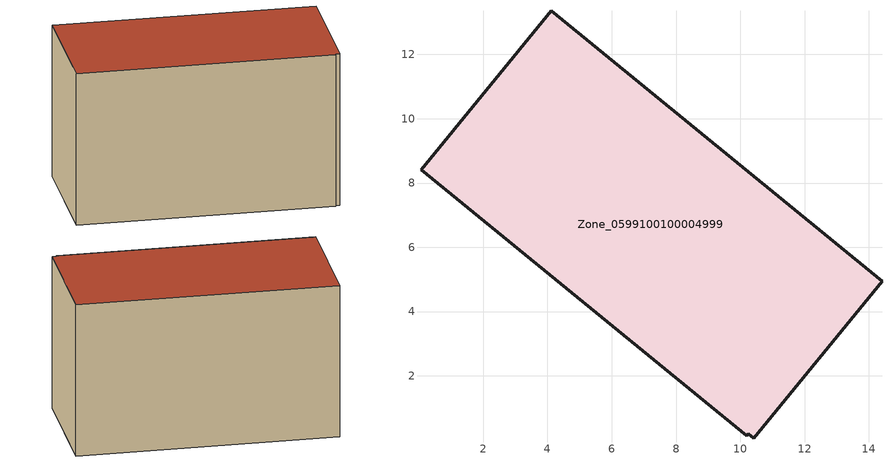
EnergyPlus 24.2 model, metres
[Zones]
Zone_0599100100004999
 floor ground (C_G): 4.12,13.35 14.41,4.94 10.43,0.06 10.25,0.2 10.2,0.14 0.08,8.41 z0
 wall outside (C_F): 0.08,8.41 10.2,0.14 10.25,0.2 10.43,0.06 14.41,4.94 4.12,13.35 0.08,8.41 z0:8.1
 roof outside (C_R): 10.43,0.06 14.41,4.94 4.12,13.35 0.08,8.41 10.2,0.14 10.25,0.2 z8.1
[BUILDING]
Pand.0599100100004999: North Axis=0; Terrain=City; Loads Convergence Tolerance Value=0.04; Temperature Convergence Tolerance Value=0.4; Solar Distribution=FullExterior; Maximum Number of Warmup Days=25; Minimum Number of Warmup Days=1
[Site:Location]
Rotterdam.The.Hague.AP_ZH_NLD Design_Conditions: Latitude=51.96; Longitude=4.45; Time Zone=1; Elevation=-4.5
[SITE:GROUNDTEMPERATURE:BUILDINGSURFACE]
18, 18, 18, 18, 18, 18, 18, 18, 18, 18, 18, 18
[MATERIAL] Thermal Absorptance=0.9; Solar Absorptance=0.7; Visible Absorptance=0.7
Name | Roughness | Thickness | Conductivity | Density | Specific Heat
G.D.2006-2014 | MediumSmooth | 0.15 | 0.06 | 540 | 1210
F.D.2006-2014 | Rough | 0.3 | 0.12 | 1920 | 840
R.D.2006-2014 | MediumRough | 0.2 | 0.08 | 1500 | 1000
[CONSTRUCTION]
C_G: G.D.2006-2014
C_F: F.D.2006-2014
C_R: R.D.2006-2014
[ZONE]
Zone_0599100100004999: Type=1; Multiplier=1; Ceiling Height=Autocalculate; Volume=Autocalculate; Floor Area=autocalculate; Part of Total Floor Area=Yes
[ZONEINFILTRATION:DESIGNFLOWRATE]
Infil_Zone_0599100100004999: Zone or ZoneList or Space or SpaceList=Zone_0599100100004999; Schedule=AlwaysOn; Design Flow Rate Calculation Method=Flow/Area; Flow Rate per Floor Area=0.0021; Constant Term Coefficient=1; Temperature Term Coefficient=0; Velocity Term Coefficient=0; Velocity Squared Term Coefficient=0
[HVACTEMPLATE:ZONE:IDEALLOADSAIRSYSTEM]
Zone_0599100100004999: Maximum Heating Supply Air Temperature=50; Minimum Cooling Supply Air Temperature=13; Maximum Heating Supply Air Humidity Ratio=0.0156; Minimum Cooling Supply Air Humidity Ratio=0.0077; Heating Limit=NoLimit; Cooling Limit=NoLimit; Dehumidification Control Type=ConstantSensibleHeatRatio; Cooling Sensible Heat Ratio=0.7; Dehumidification Setpoint=60; Humidification Control Type=None; Humidification Setpoint=30; Outdoor Air Method=None; Outdoor Air Flow Rate per Person=0.00944; Outdoor Air Flow Rate per Zone Floor Area=0; Outdoor Air Flow Rate per Zone=0; Demand Controlled Ventilation Type=None; Outdoor Air Economizer Type=NoEconomizer; Heat Recovery Type=None; Sensible Heat Recovery Effectiveness=0.7; Latent Heat Recovery Effectiveness=0.65
[ZONECONTROL:THERMOSTAT]
ThermostatControl_Zone_0599100100004999: Zone or ZoneList=Zone_0599100100004999; Control Type Schedule=DualSetpointControlType; Control 1=Thermostat_Zone_0599100100004999; Temperature Difference Between Cutout And Setpoint=0
[THERMOSTATSETPOINT:DUALSETPOINT]
Thermostat_Zone_0599100100004999: Heating Setpoint Temperature Schedule=HeatingSetpoint_Zone_0599100100004999; Cooling Setpoint Temperature Schedule=CoolingSetpoint_Zone_0599100100004999
[SCHEDULE:COMPACT]
HeatingSetpoint_Zone_0599100100004999: Through: 12/31, For: AllDays, Until: 24:00, 21
CoolingSetpoint_Zone_0599100100004999: Through: 12/31, For: AllDays, Until: 24:00, 24
DualSetpointControlType: Through: 12/31, For: AllDays, Until: 24:00, 4
AlwaysOn: Through: 12/31, For: AllDays, Until: 24:00, 1
